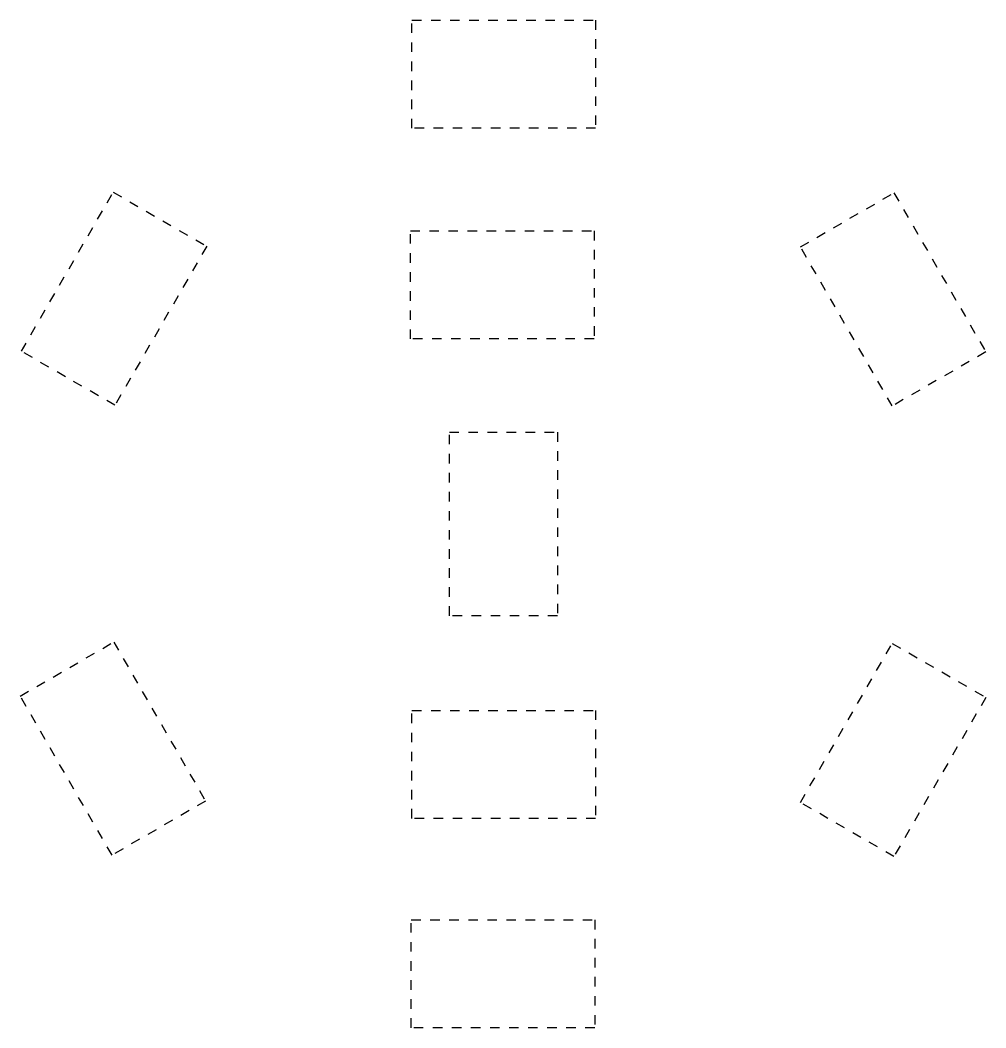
# Model space of a CAD drawing. Extents: x 3.5 to 21.4, y -20 to -1.3.
import ezdxf

# ---------------------------------------------------------------- set-up
doc = ezdxf.new("R2010")
doc.units = 0
for name, pattern in [('AI-LINETYPE-1', [0.352778, 0.176389, -0.176389]), ('AI-LINETYPE-2', [0.352778, 0.176389, -0.176389]), ('AI-LINETYPE-3', [0.352778, 0.176389, -0.176389]), ('AI-LINETYPE-4', [0.352778, 0.176389, -0.176389]), ('AI-LINETYPE-5', [0.352778, 0.176389, -0.176389]), ('AI-LINETYPE-6', [0.352778, 0.176389, -0.176389]), ('AI-LINETYPE-7', [0.352778, 0.176389, -0.176389]), ('AI-LINETYPE-8', [0.352778, 0.176389, -0.176389]), ('AI-LINETYPE-9', [0.352778, 0.176389, -0.176389])]:
    doc.linetypes.add(name, pattern=pattern)
doc.layers.add('LAYER_1', color=7, linetype='CONTINUOUS')

msp = doc.modelspace()

# ---------------------------------------------------------------- linework, layer by layer
at = {"layer": 'LAYER_1', "color": 1, "linetype": 'AI-LINETYPE-5'}
msp.add_lwpolyline([(10.727, -1.316), (14.127, -1.316), (14.127, -3.316), (10.727, -3.316), (10.727, -1.316)], dxfattribs=at)
at = {"layer": 'LAYER_1', "color": 1, "linetype": 'AI-LINETYPE-8'}
msp.add_lwpolyline([(3.496, -7.445), (5.196, -4.501), (6.928, -5.501), (5.228, -8.445), (3.496, -7.445)], dxfattribs=at)
at = {"layer": 'LAYER_1', "color": 1, "linetype": 'AI-LINETYPE-6'}
msp.add_lwpolyline([(19.65, -4.513), (21.35, -7.458), (19.618, -8.458), (17.918, -5.513), (19.65, -4.513)], dxfattribs=at)
at = {"layer": 'LAYER_1', "color": 1, "linetype": 'AI-LINETYPE-3'}
msp.add_lwpolyline([(14.097, -7.217), (10.697, -7.217), (10.697, -5.217), (14.097, -5.217), (14.097, -7.217)], dxfattribs=at)
at = {"layer": 'LAYER_1', "color": 1, "linetype": 'AI-LINETYPE-1'}
msp.add_lwpolyline([(13.419, -8.943), (13.419, -12.343), (11.419, -12.343), (11.419, -8.943), (13.419, -8.943)], dxfattribs=at)
at = {"layer": 'LAYER_1', "color": 1, "linetype": 'AI-LINETYPE-9'}
msp.add_lwpolyline([(5.174, -16.772), (3.474, -13.828), (5.206, -12.828), (6.906, -15.772), (5.174, -16.772)], dxfattribs=at)
at = {"layer": 'LAYER_1', "color": 1, "linetype": 'AI-LINETYPE-7'}
msp.add_lwpolyline([(21.35, -13.853), (19.65, -16.798), (17.918, -15.798), (19.618, -12.853), (21.35, -13.853)], dxfattribs=at)
at = {"layer": 'LAYER_1', "color": 1, "linetype": 'AI-LINETYPE-2'}
msp.add_lwpolyline([(10.727, -14.094), (14.127, -14.094), (14.127, -16.094), (10.727, -16.094), (10.727, -14.094)], dxfattribs=at)
at = {"layer": 'LAYER_1', "color": 1, "linetype": 'AI-LINETYPE-4'}
msp.add_lwpolyline([(14.112, -19.97), (10.712, -19.97), (10.712, -17.97), (14.112, -17.97), (14.112, -19.97)], dxfattribs=at)

doc.saveas('drawing.dxf')
